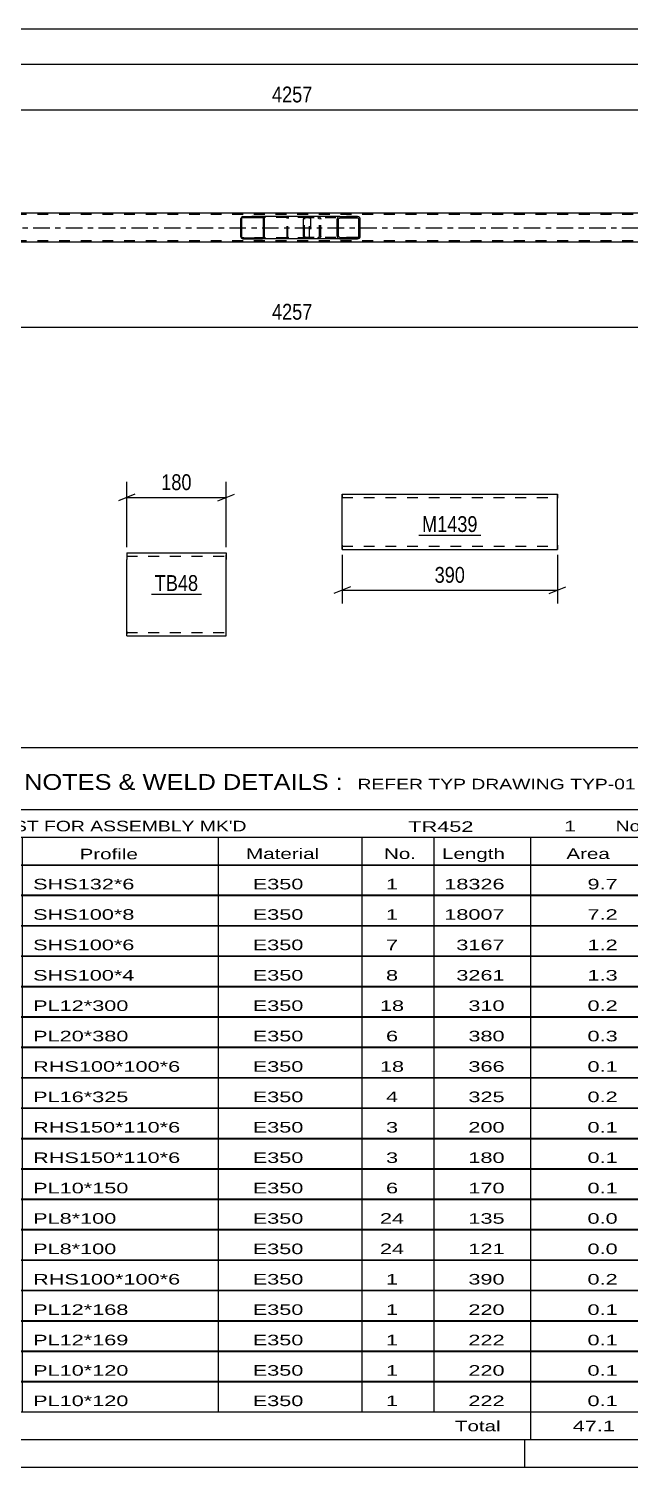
# Model space of a CAD drawing. Header units: millimetres. Extents: x 0 to 841, y 0 to 594.
# Drawn here: x 541.2 to 650.1, y 0 to 260.3 of the extents above; entities that cross this region are included whole.
import ezdxf

# ---------------------------------------------------------------- set-up
doc = ezdxf.new("R2010")
doc.units = ezdxf.units.MM
doc.linetypes.add('DXK_LINE_DOT2', pattern=[3.9198, 1.9599, -1.9599])
doc.linetypes.add('DXK_LINE_DOT3', pattern=[5.9187, 2.979, -0.9799, 0.9799, -0.9799])
doc.styles.add('Arial Narrow', font='ARIALN.TTF', dxfattribs={"height": 0.2})

# ---------------------------------------------------------------- blocks, each defined once
blk = doc.blocks.new('Unknown-318889209-1133')
at = {"color": 5, "linetype": 'Continuous'}
for p, q in [((5, 5), (836, 5)), ((631, 0), (631, 5)), ((0, 0), (841, 0))]:
    blk.add_line(p, q, dxfattribs=at)
blk = doc.blocks.new('Part-318889209-7765 - 7761')
at = {"color": 2, "linetype": 'Continuous'}
for p, q in [((597.9, 176.08), (636.9, 176.09)), ((597.9, 176.08), (597.9, 176.08)), ((597.9, 175.99), (597.9, 176.08)), ((597.9, 175.73), (597.9, 175.99)), ((597.9, 175.34), (597.9, 175.73)), ((597.91, 166.82), (597.9, 175.34)), ((636.9, 176.09), (636.9, 176.09)), ((636.9, 176.09), (636.9, 176)), ((636.9, 176), (636.9, 175.74)), ((636.9, 175.74), (636.9, 175.35)), ((636.9, 166.83), (636.9, 175.35)), ((597.91, 166.43), (597.91, 166.82)), ((636.9, 166.83), (636.9, 166.44)), ((597.91, 166.17), (597.91, 166.43)), ((597.91, 166.08), (597.91, 166.17)), ((597.91, 166.08), (636.9, 166.09)), ((597.91, 166.08), (597.91, 166.08)), ((636.9, 166.44), (636.9, 166.18)), ((636.9, 166.18), (636.9, 166.09)), ((636.9, 166.09), (636.9, 166.09))]:
    blk.add_line(p, q, dxfattribs=at)
at = {"color": 7, "linetype": 'DXK_LINE_DOT2'}
for p, q in [((597.9, 176.08), (636.9, 176.09)), ((597.9, 176.08), (597.9, 175.99)), ((597.9, 175.99), (597.9, 175.73)), ((597.9, 175.73), (597.9, 175.48)), ((597.9, 175.48), (636.9, 175.49)), ((597.9, 175.48), (636.9, 175.49)), ((597.91, 166.72), (597.9, 175.48)), ((597.9, 175.48), (597.9, 175.48)), ((597.9, 175.43), (597.9, 175.48)), ((597.9, 175.43), (597.9, 175.48)), ((597.91, 167.05), (597.9, 175.43)), ((597.9, 175.34), (597.9, 175.43)), ((597.9, 175.3), (597.9, 175.34)), ((597.9, 175.11), (597.9, 175.3)), ((597.91, 166.85), (597.9, 175.11)), ((636.9, 176), (636.9, 176.09)), ((636.9, 175.74), (636.9, 176)), ((636.9, 175.49), (636.9, 175.74)), ((636.9, 166.74), (636.9, 175.49)), ((636.9, 175.49), (636.9, 175.49)), ((636.9, 175.44), (636.9, 175.49)), ((636.9, 175.44), (636.9, 175.49)), ((636.9, 167.06), (636.9, 175.44)), ((636.9, 175.35), (636.9, 175.44)), ((636.9, 175.31), (636.9, 175.35)), ((636.9, 175.12), (636.9, 175.31)), ((636.9, 166.87), (636.9, 175.12)), ((597.91, 166.85), (597.91, 167.05)), ((597.91, 166.72), (597.91, 166.85)), ((597.91, 166.85), (597.91, 166.72)), ((597.91, 166.68), (597.91, 166.72)), ((597.91, 166.72), (597.91, 166.68)), ((597.91, 166.72), (597.91, 166.43)), ((597.91, 166.68), (636.9, 166.69)), ((597.91, 166.68), (636.9, 166.69)), ((597.91, 166.68), (597.91, 166.68)), ((636.9, 166.87), (636.9, 167.06)), ((636.9, 166.74), (636.9, 166.87)), ((636.9, 166.87), (636.9, 166.74)), ((636.9, 166.69), (636.9, 166.74)), ((636.9, 166.74), (636.9, 166.69)), ((636.9, 166.44), (636.9, 166.74)), ((636.9, 166.69), (636.9, 166.69)), ((597.91, 166.43), (597.91, 166.17)), ((597.91, 166.17), (597.91, 166.08)), ((597.91, 166.08), (636.9, 166.09)), ((636.9, 166.18), (636.9, 166.44)), ((636.9, 166.09), (636.9, 166.18))]:
    blk.add_line(p, q, dxfattribs=at)
blk = doc.blocks.new('Part-318889209-2668 - 2549')
at = {"linetype": 'Continuous'}
h = blk.add_hatch(dxfattribs=at)
h.set_pattern_fill('', scale=0.7, style=0, pattern_type=0)
h.set_pattern_definition([(45, (583.8314, 226.0898), (-1.57154, 1.57154), [])])
h.paths.add_polyline_path([(583.86, 225.97), (583.83, 226.09), (583.76, 226.19), (583.65, 226.26), (583.52, 226.29), (579.94, 226.29), (579.81, 226.26), (579.7, 226.19), (579.63, 226.09), (579.6, 225.97), (579.6, 222.61), (579.63, 222.48), (579.7, 222.38), (579.81, 222.31), (579.94, 222.29), (583.52, 222.29), (583.65, 222.31), (583.76, 222.38), (583.83, 222.48), (583.86, 222.61)])
h.paths.add_polyline_path([(583.67, 222.55), (583.64, 222.49), (583.58, 222.46), (583.52, 222.45), (579.94, 222.45), (579.88, 222.46), (579.82, 222.49), (579.78, 222.55), (579.77, 222.61), (579.77, 225.97), (579.78, 226.03), (579.82, 226.08), (579.88, 226.12), (579.94, 226.13), (583.52, 226.13), (583.58, 226.12), (583.64, 226.08), (583.67, 226.03), (583.69, 225.97), (583.69, 222.61)])
at = {"color": 2, "linetype": 'Continuous'}
for p, q in [((579.63, 226.09), (579.6, 225.97)), ((579.6, 222.61), (579.6, 225.97)), ((579.77, 225.97), (579.78, 226.03)), ((579.77, 222.61), (579.77, 225.97)), ((579.78, 226.03), (579.82, 226.08)), ((579.94, 226.29), (579.81, 226.26)), ((579.82, 226.08), (579.88, 226.12)), ((579.88, 226.12), (579.94, 226.13)), ((579.94, 226.29), (583.52, 226.29)), ((579.94, 226.13), (583.52, 226.13)), ((591.21, 226.29), (583.52, 226.29)), ((583.65, 226.26), (583.52, 226.29)), ((583.52, 226.13), (583.58, 226.12)), ((583.58, 226.12), (583.64, 226.08)), ((583.64, 226.08), (583.67, 226.03)), ((583.67, 226.03), (583.69, 225.97)), ((583.69, 222.61), (583.69, 225.97)), ((583.86, 225.97), (583.83, 226.09)), ((583.86, 222.61), (583.86, 225.97)), ((579.6, 222.61), (579.63, 222.48)), ((579.78, 222.55), (579.77, 222.61)), ((579.82, 222.49), (579.78, 222.55)), ((579.81, 222.31), (579.94, 222.29)), ((579.88, 222.46), (579.82, 222.49)), ((579.94, 222.45), (579.88, 222.46)), ((579.94, 222.45), (583.52, 222.45)), ((579.94, 222.29), (583.52, 222.29)), ((583.58, 222.46), (583.52, 222.45)), ((583.52, 222.29), (583.65, 222.31)), ((591.21, 222.29), (583.52, 222.29)), ((583.64, 222.49), (583.58, 222.46)), ((583.67, 222.55), (583.64, 222.49)), ((583.69, 222.61), (583.67, 222.55)), ((583.83, 222.48), (583.86, 222.61))]:
    blk.add_line(p, q, dxfattribs=at)
at = {"color": 7, "linetype": 'DXK_LINE_DOT2'}
for p, q in [((583.52, 226.29), (579.94, 226.29)), ((591.87, 226.13), (579.94, 226.13)), ((587.95, 225.97), (587.98, 226.09)), ((587.95, 222.61), (587.95, 225.97)), ((588.13, 226.03), (588.12, 225.97)), ((588.12, 222.61), (588.12, 225.97)), ((588.17, 226.08), (588.13, 226.03)), ((588.16, 226.26), (588.29, 226.29)), ((588.17, 226.08), (588.19, 226.09)), ((588.19, 226.09), (588.23, 226.12)), ((588.23, 226.12), (588.29, 226.13)), ((591.87, 226.29), (591.21, 226.29)), ((591.87, 226.29), (592, 226.26)), ((591.93, 226.12), (591.87, 226.13)), ((591.99, 226.08), (591.93, 226.12)), ((592.02, 226.03), (591.99, 226.08)), ((592.04, 225.97), (592.02, 226.03)), ((592.04, 222.61), (592.04, 225.97)), ((592.18, 226.09), (592.2, 225.99)), ((592.2, 225.99), (592.21, 225.97)), ((592.21, 225.97), (592.21, 222.61)), ((591.87, 222.45), (579.94, 222.45)), ((583.52, 222.29), (579.94, 222.29)), ((587.98, 222.48), (587.95, 222.61)), ((588.12, 222.61), (588.13, 222.55)), ((588.13, 222.55), (588.17, 222.49)), ((588.29, 222.29), (588.16, 222.31)), ((588.17, 222.49), (588.19, 222.48)), ((588.19, 222.48), (588.23, 222.46)), ((588.23, 222.46), (588.29, 222.45)), ((591.87, 222.29), (591.21, 222.29)), ((591.87, 222.45), (591.93, 222.46)), ((592, 222.31), (591.87, 222.29)), ((591.93, 222.46), (591.99, 222.49)), ((591.99, 222.49), (592.02, 222.55)), ((592.02, 222.55), (592.04, 222.61)), ((592.21, 222.61), (592.18, 222.48))]:
    blk.add_line(p, q, dxfattribs=at)
at = {"color": 2, "linetype": 'Continuous'}
for centre, start, end in [((579.93, 225.95), 110.7583, 155.68), ((583.53, 225.95), 24.32, 69.2417), ((579.93, 222.62), 204.32, 249.2417), ((583.53, 222.62), 290.7583, 335.68)]:
    blk.add_arc(centre, 0.331, start, end, dxfattribs=at)
at = {"color": 7, "linetype": 'DXK_LINE_DOT2'}
for centre, start, end in [((588.28, 225.95), 110.7583, 155.68), ((591.88, 225.95), 24.32, 69.2417), ((588.28, 222.62), 204.32, 249.2417), ((591.88, 222.62), 290.7583, 335.68)]:
    blk.add_arc(centre, 0.331, start, end, dxfattribs=at)
blk = doc.blocks.new('Part-318889209-2669 - 2549')
at = {"linetype": 'Continuous'}
h = blk.add_hatch(dxfattribs=at)
h.set_pattern_fill('', scale=0.7, style=0, pattern_type=0)
h.set_pattern_definition([(45, (601.1643, 225.991), (-1.57154, 1.57154), [])])
h.paths.add_polyline_path([(601.2, 225.81), (601.16, 225.99), (601.06, 226.15), (600.89, 226.25), (600.7, 226.29), (597.52, 226.29), (597.32, 226.25), (597.16, 226.15), (597.05, 225.99), (597.01, 225.81), (597.01, 222.77), (597.05, 222.58), (597.16, 222.43), (597.32, 222.32), (597.52, 222.29), (600.7, 222.29), (600.89, 222.32), (601.06, 222.43), (601.16, 222.58), (601.2, 222.77)])
h.paths.add_polyline_path([(600.93, 222.68), (600.88, 222.6), (600.8, 222.55), (600.7, 222.53), (597.52, 222.53), (597.42, 222.55), (597.34, 222.6), (597.28, 222.68), (597.26, 222.77), (597.26, 225.81), (597.28, 225.9), (597.34, 225.98), (597.42, 226.03), (597.52, 226.05), (600.7, 226.05), (600.8, 226.03), (600.88, 225.98), (600.93, 225.9), (600.95, 225.81), (600.95, 222.77)])
at = {"color": 2, "linetype": 'Continuous'}
for p, q in [((590.94, 225.81), (590.96, 225.99)), ((590.94, 222.77), (590.94, 225.81)), ((590.96, 225.99), (591.02, 226.15)), ((591.02, 226.15), (591.11, 226.25)), ((591.11, 226.25), (591.21, 226.29)), ((597.52, 226.29), (591.21, 226.29)), ((597.05, 225.99), (597.01, 225.81)), ((597.01, 222.77), (597.01, 225.81)), ((597.26, 225.81), (597.28, 225.9)), ((597.26, 222.77), (597.26, 225.81)), ((597.28, 225.9), (597.34, 225.98)), ((597.52, 226.29), (597.32, 226.25)), ((597.34, 225.98), (597.42, 226.03)), ((597.42, 226.03), (597.52, 226.05)), ((597.52, 226.29), (600.7, 226.29)), ((597.52, 226.05), (600.7, 226.05)), ((600.89, 226.25), (600.7, 226.29)), ((600.7, 226.05), (600.8, 226.03)), ((600.8, 226.03), (600.88, 225.98)), ((600.88, 225.98), (600.93, 225.9)), ((600.93, 225.9), (600.95, 225.81)), ((600.95, 222.77), (600.95, 225.81)), ((601.2, 225.81), (601.16, 225.99)), ((601.2, 222.77), (601.2, 225.81)), ((590.96, 222.58), (590.94, 222.77)), ((591.02, 222.43), (590.96, 222.58)), ((591.11, 222.32), (591.02, 222.43)), ((591.21, 222.29), (591.11, 222.32)), ((597.52, 222.29), (591.21, 222.29)), ((597.01, 222.77), (597.05, 222.58)), ((597.28, 222.68), (597.26, 222.77)), ((597.34, 222.6), (597.28, 222.68)), ((597.32, 222.32), (597.52, 222.29)), ((597.42, 222.55), (597.34, 222.6)), ((597.52, 222.53), (597.42, 222.55)), ((597.52, 222.53), (600.7, 222.53)), ((597.52, 222.29), (600.7, 222.29)), ((600.8, 222.55), (600.7, 222.53)), ((600.7, 222.29), (600.89, 222.32)), ((600.88, 222.6), (600.8, 222.55)), ((600.93, 222.68), (600.88, 222.6)), ((600.95, 222.77), (600.93, 222.68)), ((601.16, 222.58), (601.2, 222.77))]:
    blk.add_line(p, q, dxfattribs=at)
at = {"color": 7, "linetype": 'DXK_LINE_DOT2'}
for p, q in [((591.09, 225.9), (591.08, 225.81)), ((591.08, 222.77), (591.08, 225.81)), ((591.12, 225.98), (591.09, 225.9)), ((591.16, 226.03), (591.12, 225.98)), ((591.21, 226.05), (591.16, 226.03)), ((600.7, 226.05), (591.21, 226.05)), ((592.21, 226.05), (592.21, 226.29)), ((593.55, 226.29), (593.74, 226.25)), ((593.65, 226.03), (593.55, 226.05)), ((593.73, 225.98), (593.65, 226.03)), ((593.78, 225.9), (593.73, 225.98)), ((593.8, 225.81), (593.78, 225.9)), ((593.8, 222.77), (593.8, 225.81)), ((594.01, 225.99), (594.05, 225.81)), ((594.05, 222.77), (594.05, 225.81)), ((600.7, 226.29), (597.52, 226.29)), ((591.08, 222.77), (591.09, 222.68)), ((591.09, 222.68), (591.12, 222.6)), ((591.12, 222.6), (591.16, 222.55)), ((591.16, 222.55), (591.21, 222.53)), ((600.7, 222.53), (591.21, 222.53)), ((592.21, 222.29), (592.21, 222.53)), ((593.55, 222.53), (593.65, 222.55)), ((593.74, 222.32), (593.55, 222.29)), ((593.65, 222.55), (593.73, 222.6)), ((593.73, 222.6), (593.78, 222.68)), ((593.78, 222.68), (593.8, 222.77)), ((594.05, 222.77), (594.01, 222.58)), ((600.7, 222.29), (597.52, 222.29))]:
    blk.add_line(p, q, dxfattribs=at)
for centre, start, end in [((593.56, 225.79), 23.8494, 68.8059), ((593.56, 222.78), 291.1941, 336.1506)]:
    blk.add_arc(centre, 0.492, start, end, dxfattribs=at)
at = {"color": 2, "linetype": 'Continuous'}
for centre, start, end in [((597.5, 225.79), 111.1941, 156.1506), ((600.71, 225.79), 23.8494, 68.8059), ((597.5, 222.78), 203.8494, 248.8059), ((600.71, 222.78), 291.1941, 336.1506)]:
    blk.add_arc(centre, 0.492, start, end, dxfattribs=at)
blk = doc.blocks.new('Part-318889209-2780 - 2549')
at = {"color": 7, "linetype": 'DXK_LINE_DOT2'}
for p, q in [((772.08, 226.69), (109.96, 226.69)), ((772.08, 221.89), (109.96, 221.89))]:
    blk.add_line(p, q, dxfattribs=at)
at = {"color": 2, "linetype": 'Continuous'}
for p, q in [((673.23, 226.93), (508.96, 226.93)), ((673.23, 221.65), (508.96, 221.65))]:
    blk.add_line(p, q, dxfattribs=at)
at = {"color": 7, "linetype": 'DXK_LINE_DOT3'}
blk.add_line((109.96, 224.29), (772.08, 224.29), dxfattribs=at)
blk = doc.blocks.new('Part-318889209-8067 - 8062')
at = {"color": 2, "linetype": 'Continuous'}
for p, q in [((558.93, 165.46), (558.93, 165.46)), ((558.93, 165.46), (558.93, 164.26)), ((558.93, 165.46), (576.93, 165.46)), ((558.93, 151.2), (558.93, 164.26)), ((576.93, 165.46), (576.93, 165.46)), ((576.93, 165.46), (576.93, 165.37)), ((576.93, 165.37), (576.93, 164.26)), ((576.93, 150.46), (576.93, 164.26)), ((558.93, 150.55), (558.93, 151.2)), ((558.93, 150.46), (558.93, 150.55)), ((558.93, 150.46), (558.93, 150.46)), ((558.93, 150.46), (576.93, 150.46)), ((576.93, 150.46), (576.93, 150.46))]:
    blk.add_line(p, q, dxfattribs=at)
at = {"color": 7, "linetype": 'DXK_LINE_DOT2'}
for p, q in [((558.93, 165.46), (576.93, 165.46)), ((558.93, 164.86), (558.93, 164.86)), ((558.93, 164.86), (576.93, 164.86)), ((558.93, 164.86), (576.93, 164.86)), ((576.93, 164.26), (576.93, 165.11)), ((576.93, 164.86), (576.93, 164.86)), ((558.93, 151.66), (558.93, 151.66)), ((558.93, 151.66), (558.93, 151.66)), ((558.93, 151.2), (558.93, 150.81)), ((558.93, 151.06), (558.93, 151.11)), ((558.93, 151.06), (558.93, 151.06)), ((558.93, 151.06), (576.93, 151.06)), ((558.93, 151.06), (576.93, 151.06)), ((576.93, 151.66), (576.93, 151.66)), ((576.93, 151.66), (576.93, 151.66)), ((576.93, 151.06), (576.93, 151.11)), ((576.93, 151.06), (576.93, 151.06)), ((558.93, 150.46), (576.93, 150.46)), ((558.93, 150.46), (558.93, 150.46)), ((576.93, 150.46), (576.93, 150.46))]:
    blk.add_line(p, q, dxfattribs=at)
blk = doc.blocks.new('StraightDimension-318889209-7767 - 7761')
at = {"color": 7, "linetype": 'Continuous'}
for p, q in [((597.91, 165.08), (597.91, 156.29)), ((636.9, 165.09), (636.9, 156.29)), ((599.41, 159.29), (596.41, 158.09)), ((635.4, 158.09), (638.4, 159.29)), ((597.91, 158.69), (636.9, 158.69))]:
    blk.add_line(p, q, dxfattribs=at)
at = {"color": 0}
blk.add_wipeout([(620.75, 159.44), (620.75, 163.64), (614.06, 163.64), (614.06, 159.44)], dxfattribs=at)
at = {"color": 3, "style": 'Arial Narrow'}
blk.add_text('390', height=2.863, dxfattribs=at).set_placement((614.66, 160.04))
blk = doc.blocks.new('StraightDimension-318889209-3051 - 2549')
at = {"color": 7, "linetype": 'Continuous'}
for p, q in [((503.76, 212.25), (503.76, 195.86)), ((674.02, 212.25), (674.02, 195.86)), ((505.26, 206.9), (502.26, 205.7)), ((503.76, 206.3), (674.02, 206.3)), ((672.52, 205.7), (675.52, 206.9))]:
    blk.add_line(p, q, dxfattribs=at)
at = {"color": 0}
blk.add_wipeout([(593.15, 207.05), (593.15, 211.25), (584.63, 211.25), (584.63, 207.05)], dxfattribs=at)
at = {"color": 0, "linetype": 'Continuous'}
blk.add_wipeout([(673.42, 205.6), (669.22, 205.6), (669.22, 195.26), (673.42, 195.26)], dxfattribs=at)
at = {"color": 3, "style": 'Arial Narrow'}
blk.add_text('4257', height=2.863, dxfattribs=at).set_placement((585.23, 207.65))
at = {"color": 3, "linetype": 'Continuous', "style": 'Arial Narrow'}
blk.add_text('14430', height=2.863, rotation=90.0002, dxfattribs=at).set_placement((672.82, 195.86))
blk = doc.blocks.new('StraightDimension-318889209-2928 - 2549')
at = {"color": 7, "linetype": 'Continuous'}
for p, q in [((503.76, 235.53), (503.76, 248.47)), ((674.02, 235.53), (674.02, 248.47)), ((505.26, 246.22), (502.26, 245.02)), ((503.76, 245.62), (674.02, 245.62)), ((672.52, 245.02), (675.52, 246.22))]:
    blk.add_line(p, q, dxfattribs=at)
at = {"color": 0}
blk.add_wipeout([(593.15, 246.37), (593.15, 250.57), (584.63, 250.57), (584.63, 246.37)], dxfattribs=at)
at = {"color": 3, "style": 'Arial Narrow'}
blk.add_text('4257', height=2.863, dxfattribs=at).set_placement((585.23, 246.97))
blk = doc.blocks.new('StraightDimension-318889209-2882 - 2549')
at = {"color": 7, "linetype": 'Continuous'}
blk.add_line((99.74, 253.87), (782.3, 253.87), dxfattribs=at)
blk = doc.blocks.new('StraightDimension-318889209-2903 - 2549')
at = {"color": 7, "linetype": 'Continuous'}
blk.add_line((99.1, 260.29), (782.94, 260.29), dxfattribs=at)
blk = doc.blocks.new('StraightDimension-318889209-8069 - 8062')
at = {"color": 7, "linetype": 'Continuous'}
for p, q in [((558.93, 166.46), (558.93, 178.31)), ((576.93, 166.46), (576.93, 178.31)), ((560.43, 176.06), (557.43, 174.86)), ((558.93, 175.46), (576.93, 175.46)), ((575.43, 174.86), (578.43, 176.06))]:
    blk.add_line(p, q, dxfattribs=at)
at = {"color": 0}
blk.add_wipeout([(571.28, 176.21), (571.28, 180.41), (564.59, 180.41), (564.59, 176.21)], dxfattribs=at)
at = {"color": 3, "style": 'Arial Narrow'}
blk.add_text('180', height=2.863, dxfattribs=at).set_placement((565.19, 176.81))
blk = doc.blocks.new('Mark-318889209-7763 - 7761')
at = {"color": 0}
blk.add_wipeout([(622.43, 169.23), (622.43, 172.23), (612.38, 172.23), (612.38, 169.23)], dxfattribs=at)
blk.add_wipeout([(622.43, 169.23), (622.43, 172.23), (612.38, 172.23), (612.38, 169.23)], dxfattribs=at)
at = {"color": 30, "linetype": 'Continuous'}
blk.add_line((611.78, 168.63), (623.03, 168.63), dxfattribs=at)
at = {"color": 3, "style": 'Arial Narrow'}
blk.add_text('M1439', height=2.863, dxfattribs=at).set_placement((612.38, 169.23))
blk = doc.blocks.new('Unknown-318889209-20959')
at = {"color": 7, "linetype": 'Continuous'}
for p, q in [((516, 130.25), (676, 130.25)), ((516, 119), (516, 130.25)), ((676, 130.25), (676, 119)), ((516, 119), (676, 119)), ((516, 119), (516, 114)), ((676, 119), (676, 114)), ((516, 114), (676, 114)), ((516, 114), (516, 109)), ((540, 114), (540, 109)), ((575.5, 114), (575.5, 109)), ((601.5, 114), (601.5, 109)), ((614.5, 114), (614.5, 109)), ((632, 114), (632, 109)), ((654, 114), (654, 109)), ((676, 114), (676, 109)), ((516, 109), (676, 109)), ((516, 108.95), (516, 103.55)), ((516, 108.95), (676, 108.95)), ((540, 109), (540, 103.5)), ((575.5, 109), (575.5, 103.5)), ((601.5, 109), (601.5, 103.5)), ((614.5, 109), (614.5, 103.5)), ((632, 109), (632, 103.5)), ((654, 109), (654, 103.5)), ((676, 108.95), (676, 103.55)), ((516, 103.55), (676, 103.55)), ((516, 103.45), (516, 98.05)), ((516, 103.45), (676, 103.45)), ((540, 103.5), (540, 98)), ((575.5, 103.5), (575.5, 98)), ((601.5, 103.5), (601.5, 98)), ((614.5, 103.5), (614.5, 98)), ((632, 103.5), (632, 98)), ((654, 103.5), (654, 98)), ((676, 103.45), (676, 98.05)), ((516, 98.05), (676, 98.05)), ((516, 97.95), (516, 92.55)), ((516, 97.95), (676, 97.95)), ((540, 98), (540, 92.5)), ((575.5, 98), (575.5, 92.5)), ((601.5, 98), (601.5, 92.5)), ((614.5, 98), (614.5, 92.5)), ((632, 98), (632, 92.5)), ((654, 98), (654, 92.5)), ((676, 97.95), (676, 92.55)), ((516, 92.55), (676, 92.55)), ((516, 92.45), (516, 87.05)), ((516, 92.45), (676, 92.45)), ((540, 92.5), (540, 87)), ((575.5, 92.5), (575.5, 87)), ((601.5, 92.5), (601.5, 87)), ((614.5, 92.5), (614.5, 87)), ((632, 92.5), (632, 87)), ((654, 92.5), (654, 87)), ((676, 92.45), (676, 87.05)), ((516, 87.05), (676, 87.05)), ((516, 86.95), (516, 81.55)), ((516, 86.95), (676, 86.95)), ((540, 87), (540, 81.5)), ((575.5, 87), (575.5, 81.5)), ((601.5, 87), (601.5, 81.5)), ((614.5, 87), (614.5, 81.5)), ((632, 87), (632, 81.5)), ((654, 87), (654, 81.5)), ((676, 86.95), (676, 81.55)), ((516, 81.55), (676, 81.55)), ((516, 81.45), (516, 76.05)), ((516, 81.45), (676, 81.45)), ((540, 81.5), (540, 76)), ((575.5, 81.5), (575.5, 76)), ((601.5, 81.5), (601.5, 76)), ((614.5, 81.5), (614.5, 76)), ((632, 81.5), (632, 76)), ((654, 81.5), (654, 76)), ((676, 81.45), (676, 76.05)), ((516, 76.05), (676, 76.05)), ((516, 75.95), (516, 70.55)), ((516, 75.95), (676, 75.95)), ((540, 76), (540, 70.5)), ((575.5, 76), (575.5, 70.5)), ((601.5, 76), (601.5, 70.5)), ((614.5, 76), (614.5, 70.5)), ((632, 76), (632, 70.5)), ((654, 76), (654, 70.5)), ((676, 75.95), (676, 70.55)), ((516, 70.55), (676, 70.55)), ((516, 70.45), (516, 65.05)), ((516, 70.45), (676, 70.45)), ((540, 70.5), (540, 65)), ((575.5, 70.5), (575.5, 65)), ((601.5, 70.5), (601.5, 65)), ((614.5, 70.5), (614.5, 65)), ((632, 70.5), (632, 65)), ((654, 70.5), (654, 65)), ((676, 70.45), (676, 65.05)), ((516, 65.05), (676, 65.05)), ((516, 64.95), (516, 59.55)), ((516, 64.95), (676, 64.95)), ((540, 65), (540, 59.5)), ((575.5, 65), (575.5, 59.5)), ((601.5, 65), (601.5, 59.5)), ((614.5, 65), (614.5, 59.5)), ((632, 65), (632, 59.5)), ((654, 65), (654, 59.5)), ((676, 64.95), (676, 59.55)), ((516, 59.55), (676, 59.55)), ((516, 59.45), (516, 54.05)), ((516, 59.45), (676, 59.45)), ((540, 59.5), (540, 54)), ((575.5, 59.5), (575.5, 54)), ((601.5, 59.5), (601.5, 54)), ((614.5, 59.5), (614.5, 54)), ((632, 59.5), (632, 54)), ((654, 59.5), (654, 54)), ((676, 59.45), (676, 54.05)), ((516, 54.05), (676, 54.05)), ((516, 53.95), (516, 48.55)), ((516, 53.95), (676, 53.95)), ((540, 54), (540, 48.5)), ((575.5, 54), (575.5, 48.5)), ((601.5, 54), (601.5, 48.5)), ((614.5, 54), (614.5, 48.5)), ((632, 54), (632, 48.5)), ((654, 54), (654, 48.5)), ((676, 53.95), (676, 48.55)), ((516, 48.55), (676, 48.55)), ((516, 48.45), (516, 43.05)), ((516, 48.45), (676, 48.45)), ((540, 48.5), (540, 43)), ((575.5, 48.5), (575.5, 43)), ((601.5, 48.5), (601.5, 43)), ((614.5, 48.5), (614.5, 43)), ((632, 48.5), (632, 43)), ((654, 48.5), (654, 43)), ((676, 48.45), (676, 43.05)), ((516, 43.05), (676, 43.05)), ((516, 42.95), (516, 37.55)), ((516, 42.95), (676, 42.95)), ((540, 43), (540, 37.5)), ((575.5, 43), (575.5, 37.5)), ((601.5, 43), (601.5, 37.5)), ((614.5, 43), (614.5, 37.5)), ((632, 43), (632, 37.5)), ((654, 43), (654, 37.5)), ((676, 42.95), (676, 37.55)), ((516, 37.55), (676, 37.55)), ((516, 37.45), (516, 32.05)), ((516, 37.45), (676, 37.45)), ((540, 37.5), (540, 32)), ((575.5, 37.5), (575.5, 32)), ((601.5, 37.5), (601.5, 32)), ((614.5, 37.5), (614.5, 32)), ((632, 37.5), (632, 32)), ((654, 37.5), (654, 32)), ((676, 37.45), (676, 32.05)), ((516, 32.05), (676, 32.05)), ((516, 31.95), (516, 26.55)), ((516, 31.95), (676, 31.95)), ((540, 32), (540, 26.5)), ((575.5, 32), (575.5, 26.5)), ((601.5, 32), (601.5, 26.5)), ((614.5, 32), (614.5, 26.5)), ((632, 32), (632, 26.5)), ((654, 32), (654, 26.5)), ((676, 31.95), (676, 26.55)), ((516, 26.55), (676, 26.55)), ((516, 26.45), (516, 21.05)), ((516, 26.45), (676, 26.45)), ((540, 26.5), (540, 21)), ((575.5, 26.5), (575.5, 21)), ((601.5, 26.5), (601.5, 21)), ((614.5, 26.5), (614.5, 21)), ((632, 26.5), (632, 21)), ((654, 26.5), (654, 21)), ((676, 26.45), (676, 21.05)), ((516, 21.05), (676, 21.05)), ((516, 20.95), (516, 15.55)), ((516, 20.95), (676, 20.95)), ((540, 21), (540, 15.5)), ((575.5, 21), (575.5, 15.5)), ((601.5, 21), (601.5, 15.5)), ((614.5, 21), (614.5, 15.5)), ((632, 21), (632, 15.5)), ((654, 21), (654, 15.5)), ((676, 20.95), (676, 15.55)), ((516, 15.55), (676, 15.55)), ((516, 15.45), (516, 10.05)), ((516, 15.45), (676, 15.45)), ((540, 15.5), (540, 10)), ((575.5, 15.5), (575.5, 10)), ((601.5, 15.5), (601.5, 10)), ((614.5, 15.5), (614.5, 10)), ((632, 15.5), (632, 10)), ((654, 15.5), (654, 10)), ((676, 15.45), (676, 10.05)), ((516, 10.05), (676, 10.05)), ((516, 10), (676, 10)), ((516, 10), (516, 5)), ((632, 10), (632, 5)), ((654, 10), (654, 5)), ((676, 10), (676, 5)), ((516, 5), (676, 5))]:
    blk.add_line(p, q, dxfattribs=at)
at = {"color": 7, "style": 'Arial Narrow'}
for s, height, width, p in [('GENERAL NOTES & WELD DETAILS :', 2.8633, 1.4, (517.15, 122.56)), ('REFER TYP DRAWING TYP-01', 1.9089, 1.6, (600.7, 122.66)), ("MATERIAL LIST FOR ASSEMBLY MK'D", 1.9089, 1.6, (517.15, 115.06)), ('TR452', 1.909, 1.794707, (609.9, 114.97)), ('1', 1.91, 1.794707, (638.08, 115.06)), ('No. Required', 1.9089, 1.6, (647.41, 115.06)), ('Mark', 1.909, 1.7, (517.34, 110)), ('Profile', 1.909, 1.7, (550.41, 110)), ('Material', 1.909, 1.7, (580.54, 110.06)), ('No.', 1.909, 1.7, (605.5, 110.06)), ('Length', 1.909, 1.7, (616, 110.06)), ('Area', 1.909, 1.7, (638.5, 110.06)), ('Weight', 1.909, 1.7, (658, 110.06))]:
    blk.add_text(s, height=height, dxfattribs=dict(at, width=width)).set_placement(p)
at = {"color": 7, "linetype": 'Continuous', "style": 'Arial Narrow'}
for s, height, width, p in [('BC181', 1.909, 1.794707, (517.5, 104.56)), ('SHS132*6', 1.909, 1.794707, (542, 104.56)), ('E350', 1.909, 1.794707, (581.74, 104.56)), ('1', 1.91, 1.794707, (605.86, 104.56)), ('18326', 1.909, 1.794707, (616.4, 104.56)), ('9.7', 1.909, 1.794707, (642.32, 104.56)), ('435.0', 1.909, 1.794707, (658.96, 104.56)), ('TR452', 1.909, 1.794707, (517.5, 99.06)), ('SHS100*8', 1.909, 1.794707, (542, 99.06)), ('E350', 1.909, 1.794707, (581.74, 99.06)), ('1', 1.91, 1.794707, (605.86, 99.06)), ('18007', 1.909, 1.794707, (616.4, 99.06)), ('7.2', 1.909, 1.794707, (642.32, 99.06)), ('416.1', 1.909, 1.794707, (658.96, 99.06)), ('M177', 1.909, 1.794707, (517.5, 93.56)), ('SHS100*6', 1.909, 1.794707, (542, 93.56)), ('E350', 1.909, 1.794707, (581.74, 93.56)), ('7', 1.91, 1.794707, (605.86, 93.56)), ('3167', 1.909, 1.794707, (618.58, 93.56)), ('1.2', 1.909, 1.794707, (642.32, 93.56)), ('383.7', 1.909, 1.794707, (658.96, 93.56)), ('M196', 1.909, 1.794707, (517.5, 88.06)), ('SHS100*4', 1.909, 1.794707, (542, 88.06)), ('E350', 1.909, 1.794707, (581.74, 88.06)), ('8', 1.91, 1.794707, (605.86, 88.06)), ('3261', 1.909, 1.794707, (618.58, 88.06)), ('1.3', 1.909, 1.794707, (642.32, 88.06)), ('311.1', 1.909, 1.794707, (658.96, 88.06)), ('PL761', 1.909, 1.794707, (517.5, 82.56)), ('PL12*300', 1.909, 1.794707, (542, 82.56)), ('E350', 1.909, 1.794707, (581.74, 82.56)), ('18', 1.909, 1.794707, (604.76, 82.56)), ('310', 1.909, 1.794707, (620.77, 82.56)), ('0.2', 1.909, 1.794707, (642.32, 82.56)), ('157.7', 1.909, 1.794707, (658.96, 82.56)), ('SP20', 1.909, 1.794707, (517.5, 77.06)), ('PL20*380', 1.909, 1.794707, (542, 77.06)), ('E350', 1.909, 1.794707, (581.74, 77.06)), ('6', 1.91, 1.794707, (605.86, 77.06)), ('380', 1.909, 1.794707, (620.77, 77.06)), ('0.3', 1.909, 1.794707, (642.32, 77.06)), ('136.0', 1.909, 1.794707, (658.96, 77.06)), ('M1454', 1.909, 1.794707, (517.5, 71.56)), ('RHS100*100*6', 1.9089, 1.794707, (542, 71.56)), ('E350', 1.909, 1.794707, (581.74, 71.56)), ('18', 1.909, 1.794707, (604.76, 71.56)), ('366', 1.909, 1.794707, (620.77, 71.56)), ('0.1', 1.909, 1.794707, (642.32, 71.56)), ('116.7', 1.909, 1.794707, (658.96, 71.56)), ('SP19', 1.909, 1.794707, (517.5, 66.06)), ('PL16*325', 1.909, 1.794707, (542, 66.06)), ('E350', 1.909, 1.794707, (581.74, 66.06)), ('4', 1.91, 1.794707, (605.86, 66.06)), ('325', 1.909, 1.794707, (620.77, 66.06)), ('0.2', 1.909, 1.794707, (642.32, 66.06)), ('53.1', 1.909, 1.794707, (661.14, 66.06)), ('TB74', 1.909, 1.794707, (517.5, 60.56)), ('RHS150*110*6', 1.9089, 1.794707, (542, 60.56)), ('E350', 1.909, 1.794707, (581.74, 60.56)), ('3', 1.91, 1.794707, (605.86, 60.56)), ('200', 1.909, 1.794707, (620.77, 60.56)), ('0.1', 1.909, 1.794707, (642.32, 60.56)), ('14.0', 1.909, 1.794707, (661.14, 60.56)), ('TB48', 1.909, 1.794707, (517.5, 55.06)), ('RHS150*110*6', 1.9089, 1.794707, (542, 55.06)), ('E350', 1.909, 1.794707, (581.74, 55.06)), ('3', 1.91, 1.794707, (605.86, 55.06)), ('180', 1.909, 1.794707, (620.77, 55.06)), ('0.1', 1.909, 1.794707, (642.32, 55.06)), ('12.6', 1.909, 1.794707, (661.14, 55.06)), ('PL538', 1.909, 1.794707, (517.5, 49.56)), ('PL10*150', 1.909, 1.794707, (542, 49.56)), ('E350', 1.909, 1.794707, (581.74, 49.56)), ('6', 1.91, 1.794707, (605.86, 49.56)), ('170', 1.909, 1.794707, (620.77, 49.56)), ('0.1', 1.909, 1.794707, (642.32, 49.56)), ('12.0', 1.909, 1.794707, (661.14, 49.56)), ('ST33', 1.909, 1.794707, (517.5, 44.06)), ('PL8*100', 1.909, 1.794707, (542, 44.06)), ('E350', 1.909, 1.794707, (581.74, 44.06)), ('24', 1.909, 1.794707, (604.76, 44.06)), ('135', 1.909, 1.794707, (620.77, 44.06)), ('0.0', 1.909, 1.794707, (642.32, 44.06)), ('10.0', 1.909, 1.794707, (661.14, 44.06)), ('ST32', 1.909, 1.794707, (517.5, 38.56)), ('PL8*100', 1.909, 1.794707, (542, 38.56)), ('E350', 1.909, 1.794707, (581.74, 38.56)), ('24', 1.909, 1.794707, (604.76, 38.56)), ('121', 1.909, 1.794707, (620.77, 38.56)), ('0.0', 1.909, 1.794707, (642.32, 38.56)), ('8.9', 1.909, 1.794707, (663.33, 38.56)), ('M1439', 1.909, 1.794707, (517.5, 33.06)), ('RHS100*100*6', 1.9089, 1.794707, (542, 33.06)), ('E350', 1.909, 1.794707, (581.74, 33.06)), ('1', 1.91, 1.794707, (605.86, 33.06)), ('390', 1.909, 1.794707, (620.77, 33.06)), ('0.2', 1.909, 1.794707, (642.32, 33.06)), ('6.9', 1.909, 1.794707, (663.33, 33.06)), ('PL163', 1.909, 1.794707, (517.5, 27.56)), ('PL12*168', 1.909, 1.794707, (542, 27.56)), ('E350', 1.909, 1.794707, (581.74, 27.56)), ('1', 1.91, 1.794707, (605.86, 27.56)), ('220', 1.909, 1.794707, (620.77, 27.56)), ('0.1', 1.909, 1.794707, (642.32, 27.56)), ('2.6', 1.909, 1.794707, (663.33, 27.56)), ('PL312', 1.909, 1.794707, (517.5, 22.06)), ('PL12*169', 1.909, 1.794707, (542, 22.06)), ('E350', 1.909, 1.794707, (581.74, 22.06)), ('1', 1.91, 1.794707, (605.86, 22.06)), ('222', 1.909, 1.794707, (620.77, 22.06)), ('0.1', 1.909, 1.794707, (642.32, 22.06)), ('2.6', 1.909, 1.794707, (663.33, 22.06)), ('PL164', 1.909, 1.794707, (517.5, 16.56)), ('PL10*120', 1.909, 1.794707, (542, 16.56)), ('E350', 1.909, 1.794707, (581.74, 16.56)), ('1', 1.91, 1.794707, (605.86, 16.56)), ('220', 1.909, 1.794707, (620.77, 16.56)), ('0.1', 1.909, 1.794707, (642.32, 16.56)), ('2.1', 1.909, 1.794707, (663.33, 16.56)), ('PL313', 1.909, 1.794707, (517.5, 11.06)), ('PL10*120', 1.909, 1.794707, (542, 11.06)), ('E350', 1.909, 1.794707, (581.74, 11.06)), ('1', 1.91, 1.794707, (605.86, 11.06)), ('222', 1.909, 1.794707, (620.77, 11.06)), ('0.1', 1.909, 1.794707, (642.32, 11.06)), ('2.1', 1.909, 1.794707, (663.33, 11.06)), ('Total', 1.909, 1.7, (618.33, 6.5)), ('47.1', 1.909, 1.794707, (639.64, 6.5)), ('2083.3', 1.909, 1.794707, (656.77, 6.5))]:
    blk.add_text(s, height=height, dxfattribs=dict(at, width=width)).set_placement(p)
blk = doc.blocks.new('Mark-318889209-8065 - 8062')
at = {"color": 0}
blk.add_wipeout([(571.86, 158.56), (571.86, 161.56), (564.01, 161.56), (564.01, 158.56)], dxfattribs=at)
blk.add_wipeout([(571.86, 158.56), (571.86, 161.56), (564.01, 161.56), (564.01, 158.56)], dxfattribs=at)
at = {"color": 30, "linetype": 'Continuous'}
blk.add_line((563.41, 157.96), (572.46, 157.96), dxfattribs=at)
at = {"color": 3, "style": 'Arial Narrow'}
blk.add_text('TB48', height=2.863, dxfattribs=at).set_placement((564.01, 158.56))

msp = doc.modelspace()

# ---------------------------------------------------------------- block references
for name in ['Unknown-318889209-1133', 'Part-318889209-2780 - 2549', 'Part-318889209-2668 - 2549', 'Part-318889209-2669 - 2549', 'Part-318889209-7765 - 7761', 'Part-318889209-8067 - 8062', 'Unknown-318889209-20959']:
    msp.add_blockref(name, (0, 0))

# ---------------------------------------------------------------- next in the draw order: block references
for name in ['StraightDimension-318889209-2928 - 2549', 'StraightDimension-318889209-3051 - 2549', 'StraightDimension-318889209-8069 - 8062', 'Mark-318889209-7763 - 7761', 'StraightDimension-318889209-7767 - 7761', 'Mark-318889209-8065 - 8062']:
    msp.add_blockref(name, (0, 0))

# ---------------------------------------------------------------- next in the draw order: block references
msp.add_blockref('StraightDimension-318889209-2882 - 2549', (0, 0))

# ---------------------------------------------------------------- next in the draw order: block references
msp.add_blockref('StraightDimension-318889209-2903 - 2549', (0, 0))

doc.saveas('drawing.dxf')
